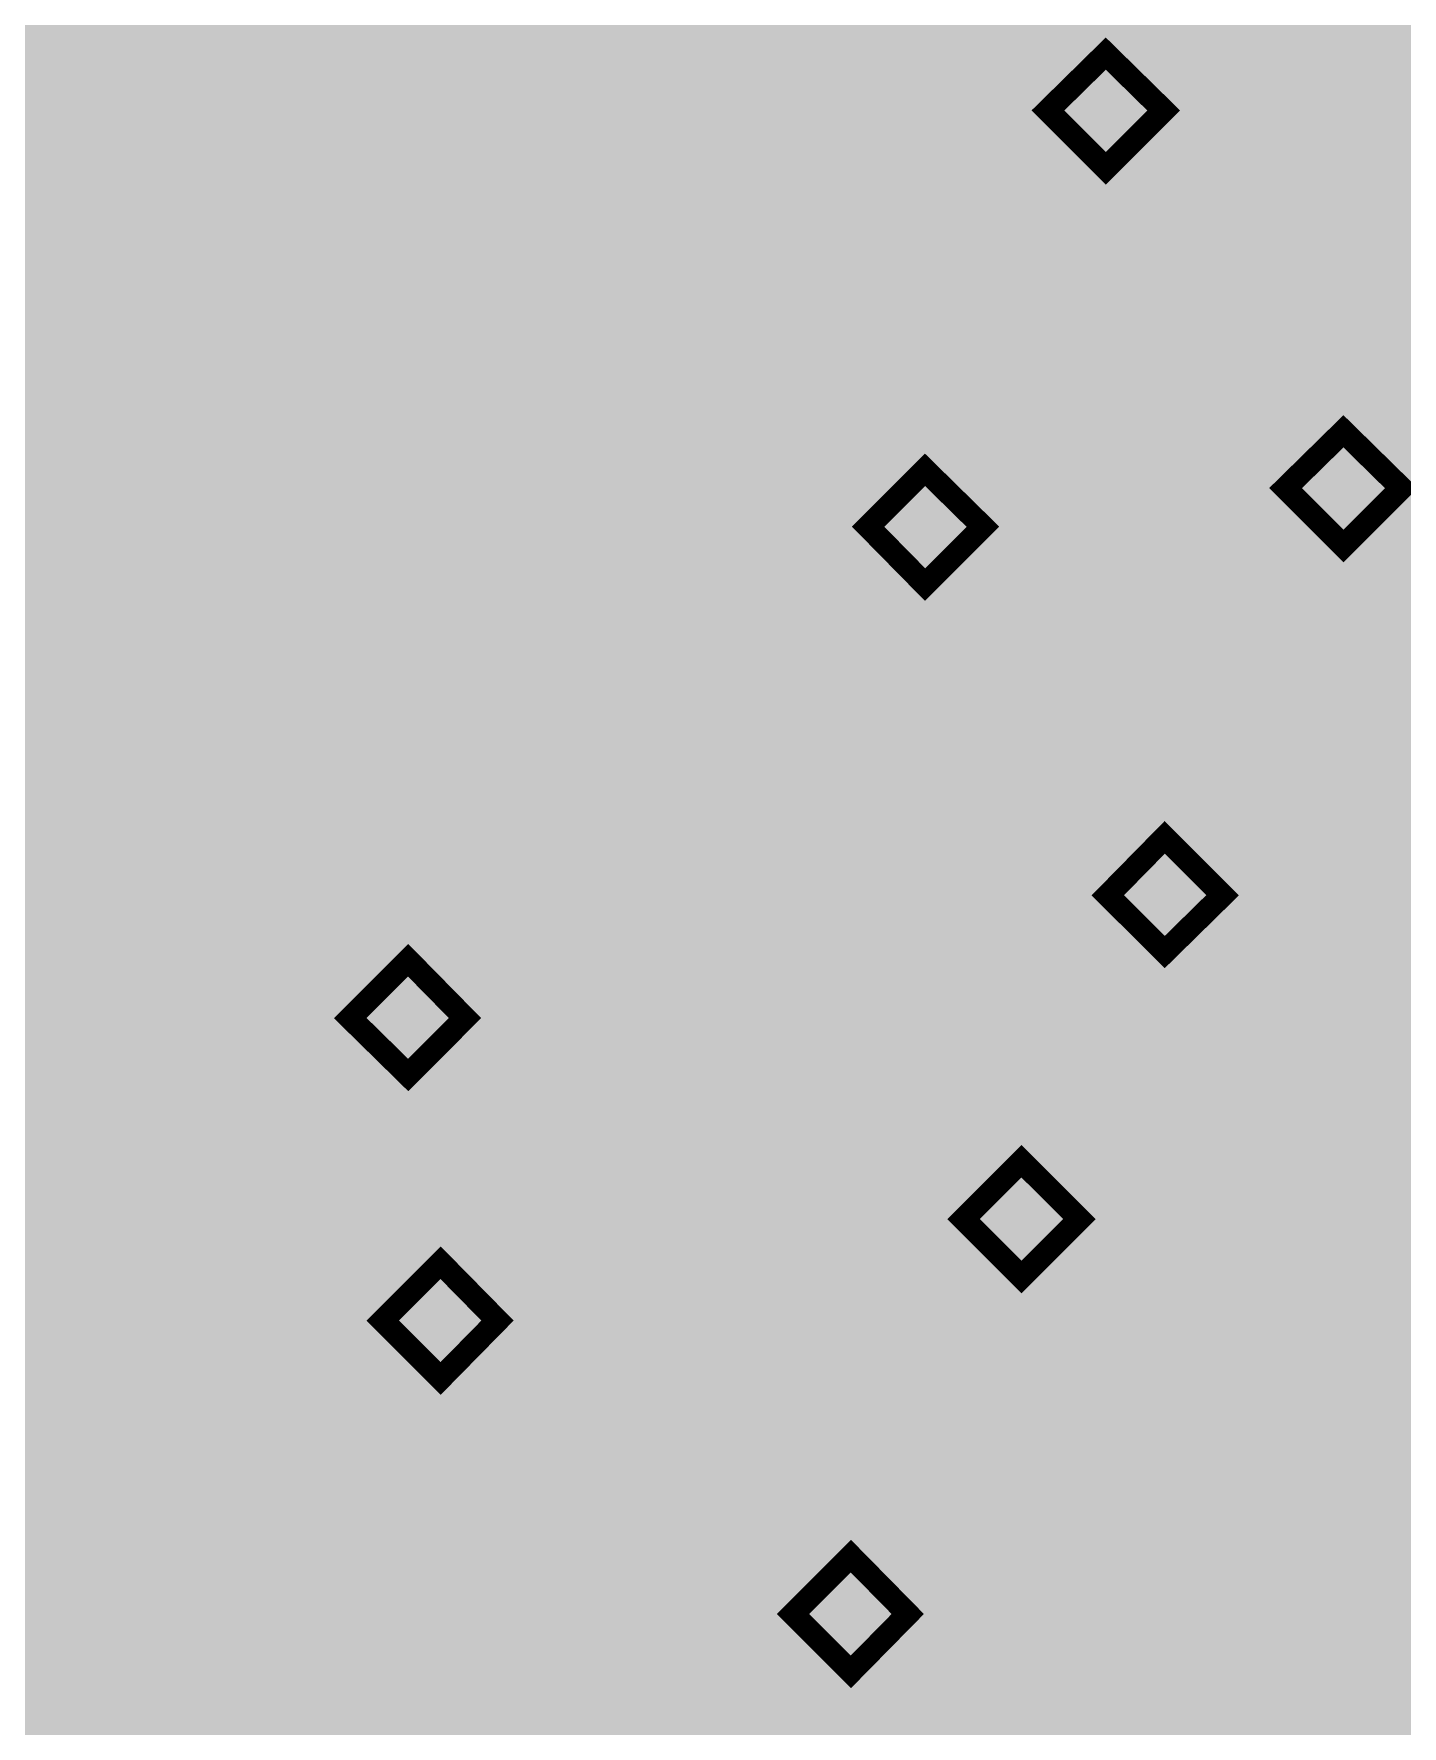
# Model space of a CAD drawing. Header units: millimetres. Extents: x 92 to 588, y 96 to 434.
# Drawn here: x 311.84 to 335.61, y 295.16 to 324.56 of the extents above; entities that cross this region are included whole.
import ezdxf

# ---------------------------------------------------------------- set-up
doc = ezdxf.new("R2010")
doc.units = ezdxf.units.MM
doc.layers.add('H', color=7, linetype='Continuous')
doc.layers.add('P', color=7, linetype='Continuous')

msp = doc.modelspace()

# ---------------------------------------------------------------- hatches: boundary and pattern name
at = {"layer": 'H', "linetype": 'Continuous'}
for points in [[(291.162, 223.903), (291.162, 433.788), (588.166, 433.788), (588.166, 223.903), (291.162, 223.903)], [(330.461, 322.222), (329.456, 323.227), (330.461, 324.215), (331.467, 323.227), (330.461, 322.222)], [(332.12, 320.917), (333.301, 323.192), (331.961, 323.192), (331.961, 323.492), (333.601, 323.492), (333.601, 323.104), (332.49, 320.917), (332.12, 320.917)], [(334.624, 320.864), (334.448, 320.864), (334.271, 320.899), (334.095, 320.934), (333.954, 321.005), (333.954, 321.375), (334.025, 321.34), (334.166, 321.269), (334.254, 321.234), (334.36, 321.199), (334.448, 321.181), (334.536, 321.163), (334.642, 321.163), (334.73, 321.163), (334.836, 321.199), (334.889, 321.216), (334.977, 321.269), (335.012, 321.322), (335.065, 321.393), (335.1, 321.499), (335.136, 321.604), (335.136, 321.728), (335.136, 321.798), (335.118, 321.922), (335.1, 321.957), (335.083, 322.01), (335.03, 322.081), (334.995, 322.098), (334.959, 322.134), (334.871, 322.187), (334.818, 322.204), (334.695, 322.222), (334.571, 322.222), (334.43, 322.222), (334.289, 322.204), (334.148, 322.187), (334.06, 322.169), (334.06, 323.492), (335.471, 323.492), (335.471, 323.192), (334.395, 323.192), (334.395, 322.504), (334.448, 322.504), (334.571, 322.522), (334.624, 322.522), (334.818, 322.504), (334.959, 322.486), (335.03, 322.469), (335.171, 322.398), (335.224, 322.363), (335.295, 322.31), (335.383, 322.187), (335.418, 322.116), (335.453, 322.028), (335.489, 321.851), (335.489, 321.728), (335.489, 321.64), (335.453, 321.463), (335.436, 321.393), (335.4, 321.305), (335.312, 321.163), (335.259, 321.111), (335.206, 321.058), (335.065, 320.952), (334.995, 320.917), (334.906, 320.899), (334.73, 320.864), (334.624, 320.864)], [(320.989, 316.877), (322.171, 319.153), (320.831, 319.153), (320.831, 319.47), (322.471, 319.47), (322.471, 319.082), (321.36, 316.877), (320.989, 316.877)], [(323.512, 316.824), (323.318, 316.824), (323.141, 316.86), (322.965, 316.913), (322.824, 316.965), (322.824, 317.336), (322.894, 317.301), (322.965, 317.265), (323.035, 317.23), (323.124, 317.195), (323.23, 317.177), (323.318, 317.142), (323.406, 317.124), (323.512, 317.124), (323.618, 317.124), (323.706, 317.159), (323.759, 317.177), (323.847, 317.248), (323.882, 317.283), (323.935, 317.371), (323.988, 317.459), (324.006, 317.565), (324.006, 317.706), (324.006, 317.777), (323.988, 317.883), (323.97, 317.936), (323.953, 317.971), (323.9, 318.041), (323.865, 318.077), (323.829, 318.112), (323.741, 318.147), (323.688, 318.165), (323.565, 318.183), (323.441, 318.2), (323.3, 318.2), (323.159, 318.165), (323.035, 318.147), (322.93, 318.13), (322.93, 319.47), (324.358, 319.47), (324.358, 319.153), (323.265, 319.153), (323.265, 318.465), (323.335, 318.482), (323.388, 318.482), (323.459, 318.482), (323.494, 318.482), (323.688, 318.482), (323.829, 318.447), (323.9, 318.429), (324.041, 318.377), (324.094, 318.324), (324.164, 318.271), (324.253, 318.147), (324.305, 318.077), (324.323, 318.006), (324.358, 317.812), (324.358, 317.706), (324.358, 317.618), (324.341, 317.442), (324.305, 317.353), (324.27, 317.283), (324.2, 317.142), (324.147, 317.071), (324.076, 317.018), (323.953, 316.93), (323.865, 316.895), (323.776, 316.86), (323.6, 316.824), (323.512, 316.824)], [(326.634, 316.824), (326.528, 316.824), (326.352, 316.86), (326.281, 316.877), (326.193, 316.913), (326.069, 316.983), (326.016, 317.036), (325.964, 317.089), (325.875, 317.212), (325.84, 317.283), (325.822, 317.371), (325.787, 317.512), (325.787, 317.6), (325.787, 317.689), (325.84, 317.883), (325.893, 317.971), (325.964, 318.059), (326.122, 318.2), (326.228, 318.253), (326.369, 318.13), (326.246, 318.006), (326.21, 317.936), (326.175, 317.865), (326.14, 317.706), (326.14, 317.618), (326.14, 317.512), (326.21, 317.318), (326.281, 317.23), (326.352, 317.159), (326.528, 317.089), (326.634, 317.071), (326.74, 317.089), (326.916, 317.142), (326.987, 317.212), (327.04, 317.283), (327.11, 317.459), (327.11, 317.565), (327.11, 317.636), (327.075, 317.777), (327.057, 317.812), (327.022, 317.865), (326.898, 317.971), (326.81, 318.006), (326.74, 318.041), (326.651, 318.077), (326.546, 318.13), (326.44, 318.165), (326.369, 318.13), (326.228, 318.253), (326.14, 318.324), (325.999, 318.447), (325.946, 318.518), (325.893, 318.588), (325.858, 318.747), (325.858, 318.835), (325.858, 318.906), (325.875, 319.047), (325.928, 319.17), (326.016, 319.276), (326.069, 319.329), (326.122, 319.382), (326.246, 319.453), (326.387, 319.488), (326.546, 319.523), (326.634, 319.523), (326.722, 319.523), (326.881, 319.505), (327.022, 319.453), (327.145, 319.382), (327.198, 319.347), (327.251, 319.294), (327.322, 319.188), (327.375, 319.064), (327.41, 318.941), (327.41, 318.87), (327.41, 318.782), (327.357, 318.606), (327.304, 318.518), (327.251, 318.447), (327.11, 318.306), (327.004, 318.253), (326.881, 318.394), (326.987, 318.518), (327.004, 318.588), (327.04, 318.641), (327.057, 318.782), (327.057, 318.853), (327.057, 318.941), (327.004, 319.082), (326.951, 319.153), (326.916, 319.188), (326.845, 319.223), (326.722, 319.258), (326.634, 319.276), (326.528, 319.258), (326.387, 319.206), (326.316, 319.17), (326.281, 319.135), (326.246, 319.082), (326.193, 318.976), (326.193, 318.888), (326.193, 318.818), (326.228, 318.712), (326.263, 318.659), (326.299, 318.623), (326.387, 318.535), (326.44, 318.5), (326.51, 318.465), (326.599, 318.429), (326.722, 318.377), (326.81, 318.341), (326.881, 318.394), (327.004, 318.253), (327.128, 318.183), (327.286, 318.059), (327.357, 317.988), (327.41, 317.918), (327.463, 317.724), (327.463, 317.6), (327.463, 317.512), (327.445, 317.371), (327.375, 317.23), (327.286, 317.107), (327.234, 317.036), (327.163, 316.983), (327.04, 316.913), (326.881, 316.86), (326.722, 316.824), (326.634, 316.824)], [(328.504, 316.824), (328.31, 316.824), (328.133, 316.86), (327.957, 316.913), (327.816, 316.965), (327.816, 317.336), (327.886, 317.301), (327.957, 317.265), (328.027, 317.23), (328.115, 317.195), (328.221, 317.177), (328.31, 317.142), (328.398, 317.124), (328.504, 317.124), (328.609, 317.124), (328.698, 317.159), (328.75, 317.177), (328.839, 317.248), (328.874, 317.283), (328.927, 317.371), (328.98, 317.459), (328.997, 317.565), (329.015, 317.706), (328.997, 317.777), (328.98, 317.883), (328.962, 317.936), (328.945, 317.971), (328.892, 318.041), (328.856, 318.077), (328.821, 318.112), (328.733, 318.147), (328.68, 318.165), (328.556, 318.183), (328.433, 318.2), (328.292, 318.2), (328.151, 318.165), (328.027, 318.147), (327.921, 318.13), (327.921, 319.47), (329.35, 319.47), (329.35, 319.153), (328.257, 319.153), (328.257, 318.465), (328.327, 318.482), (328.451, 318.482), (328.504, 318.482), (328.68, 318.482), (328.821, 318.447), (328.892, 318.429), (329.033, 318.377), (329.086, 318.324), (329.156, 318.271), (329.262, 318.147), (329.297, 318.077), (329.315, 318.006), (329.35, 317.812), (329.368, 317.706), (329.35, 317.618), (329.333, 317.442), (329.297, 317.353), (329.262, 317.283), (329.191, 317.142), (329.139, 317.071), (329.068, 317.018), (328.945, 316.93), (328.856, 316.895), (328.786, 316.86), (328.592, 316.824), (328.504, 316.824)], [(312.099, 315.801), (312.099, 316.172), (312.258, 316.33), (312.417, 316.489), (312.576, 316.63), (312.717, 316.789), (312.858, 316.948), (313.052, 317.212), (313.122, 317.318), (313.175, 317.406), (313.228, 317.618), (313.228, 317.724), (313.228, 317.812), (313.193, 317.9), (313.175, 317.953), (313.122, 318.006), (313.105, 318.041), (313.034, 318.094), (312.964, 318.112), (312.875, 318.147), (312.787, 318.147), (312.699, 318.147), (312.593, 318.13), (312.505, 318.094), (312.417, 318.059), (312.346, 318.024), (312.276, 317.988), (312.205, 317.953), (312.17, 317.918), (312.152, 318.288), (312.276, 318.341), (312.452, 318.394), (312.54, 318.412), (312.717, 318.447), (312.805, 318.447), (312.893, 318.447), (313.052, 318.412), (313.193, 318.377), (313.316, 318.306), (313.369, 318.253), (313.422, 318.2), (313.493, 318.094), (313.546, 317.953), (313.581, 317.812), (313.581, 317.742), (313.581, 317.583), (313.546, 317.459), (313.51, 317.336), (313.44, 317.212), (313.369, 317.107), (313.299, 317.001), (313.193, 316.877), (313.105, 316.771), (312.928, 316.595), (312.734, 316.401), (312.558, 316.225), (312.417, 316.101), (313.687, 316.101), (313.687, 315.801), (312.099, 315.801)], [(314.41, 315.766), (314.34, 315.766), (314.251, 315.784), (314.198, 315.801), (314.198, 316.119), (314.251, 316.101), (314.34, 316.083), (314.428, 316.066), (314.534, 316.048), (314.622, 316.066), (314.763, 316.083), (314.904, 316.136), (315.01, 316.225), (315.063, 316.278), (315.116, 316.33), (315.186, 316.472), (315.239, 316.63), (315.274, 316.824), (315.292, 316.913), (315.186, 317.107), (315.292, 317.159), (315.292, 317.23), (315.292, 317.459), (315.274, 317.671), (315.239, 317.759), (315.221, 317.847), (315.151, 317.971), (315.116, 318.024), (315.08, 318.059), (314.992, 318.112), (314.957, 318.13), (314.869, 318.165), (314.78, 318.165), (314.675, 318.147), (314.551, 318.094), (314.481, 318.041), (314.445, 318.006), (314.41, 317.971), (314.375, 317.883), (314.322, 317.706), (314.322, 317.565), (314.322, 317.495), (314.34, 317.353), (314.357, 317.301), (314.375, 317.248), (314.445, 317.159), (314.498, 317.107), (314.534, 317.089), (314.604, 317.054), (314.639, 317.036), (314.728, 317.036), (314.816, 317.018), (314.939, 317.036), (315.063, 317.071), (315.186, 317.107), (315.292, 316.913), (315.151, 316.842), (315.027, 316.789), (314.957, 316.771), (314.816, 316.736), (314.745, 316.736), (314.604, 316.754), (314.481, 316.771), (314.428, 316.789), (314.304, 316.842), (314.251, 316.895), (314.181, 316.948), (314.075, 317.089), (314.04, 317.159), (314.004, 317.248), (313.969, 317.442), (313.969, 317.548), (313.969, 317.653), (314.004, 317.83), (314.04, 317.918), (314.057, 317.988), (314.163, 318.147), (314.216, 318.2), (314.269, 318.253), (314.392, 318.341), (314.481, 318.377), (314.551, 318.412), (314.71, 318.447), (314.78, 318.447), (314.869, 318.447), (315.045, 318.412), (315.116, 318.377), (315.186, 318.359), (315.31, 318.271), (315.363, 318.218), (315.433, 318.13), (315.521, 317.953), (315.574, 317.83), (315.61, 317.724), (315.645, 317.424), (315.645, 317.248), (315.645, 317.089), (315.61, 316.789), (315.574, 316.648), (315.539, 316.507), (315.433, 316.278), (315.363, 316.172), (315.274, 316.066), (315.098, 315.925), (314.992, 315.872), (314.886, 315.819), (314.639, 315.766), (314.481, 315.766), (314.41, 315.766)], [(334.589, 315.66), (333.584, 316.666), (334.589, 317.653), (335.594, 316.666), (334.589, 315.66)], [(324.888, 316.877), (324.888, 317.371), (325.311, 317.371), (325.311, 316.877), (324.888, 316.877)], [(327.322, 314.99), (326.334, 315.995), (327.322, 316.983), (328.327, 315.995), (327.322, 314.99)], [(329.068, 311.744), (330.25, 314.02), (328.909, 314.02), (328.909, 314.32), (330.55, 314.32), (330.55, 313.932), (329.438, 311.744), (329.068, 311.744)], [(331.608, 311.691), (331.449, 311.709), (331.361, 311.744), (331.29, 311.78), (331.167, 311.868), (331.114, 311.921), (331.044, 311.991), (330.938, 312.185), (330.902, 312.291), (330.867, 312.415), (330.832, 312.697), (330.832, 312.873), (330.832, 313.032), (330.867, 313.349), (330.902, 313.473), (330.938, 313.614), (331.044, 313.843), (331.114, 313.949), (331.185, 314.055), (331.361, 314.196), (331.485, 314.267), (331.59, 314.302), (331.855, 314.373), (331.996, 314.373), (332.067, 314.373), (332.155, 314.355), (332.225, 314.355), (332.278, 314.337), (332.278, 314.002), (332.208, 314.02), (332.137, 314.055), (332.049, 314.073), (331.943, 314.073), (331.855, 314.073), (331.714, 314.037), (331.59, 313.984), (331.467, 313.914), (331.414, 313.861), (331.379, 313.79), (331.29, 313.667), (331.238, 313.508), (331.202, 313.314), (331.185, 313.208), (331.29, 313.032), (331.185, 312.961), (331.185, 312.926), (331.185, 312.891), (331.185, 312.662), (331.202, 312.45), (331.238, 312.362), (331.255, 312.291), (331.326, 312.168), (331.361, 312.115), (331.432, 312.044), (331.52, 311.991), (331.59, 311.974), (331.696, 311.974), (331.784, 311.974), (331.925, 312.027), (331.996, 312.079), (332.031, 312.115), (332.049, 312.15), (332.102, 312.256), (332.155, 312.415), (332.155, 312.556), (332.155, 312.644), (332.137, 312.767), (332.12, 312.82), (332.084, 312.873), (332.031, 312.979), (331.978, 313.014), (331.943, 313.032), (331.873, 313.067), (331.82, 313.085), (331.731, 313.103), (331.643, 313.103), (331.52, 313.103), (331.414, 313.067), (331.29, 313.032), (331.185, 313.208), (331.308, 313.279), (331.432, 313.332), (331.502, 313.367), (331.643, 313.385), (331.731, 313.385), (331.873, 313.385), (331.996, 313.349), (332.049, 313.332), (332.172, 313.279), (332.225, 313.226), (332.296, 313.173), (332.402, 313.05), (332.437, 312.961), (332.472, 312.873), (332.508, 312.679), (332.508, 312.573), (332.508, 312.485), (332.472, 312.291), (332.437, 312.203), (332.402, 312.132), (332.314, 311.991), (332.261, 311.921), (332.208, 311.868), (332.067, 311.78), (331.996, 311.744), (331.925, 311.709), (331.767, 311.691), (331.608, 311.691)], [(333.919, 311.744), (333.919, 312.097), (334.095, 312.256), (334.236, 312.415), (334.395, 312.556), (334.536, 312.714), (334.677, 312.873), (334.889, 313.138), (334.942, 313.244), (334.995, 313.332), (335.048, 313.543), (335.048, 313.649), (335.048, 313.755), (335.012, 313.843), (334.995, 313.879), (334.959, 313.949), (334.924, 313.967), (334.854, 314.02), (334.783, 314.055), (334.695, 314.073), (334.607, 314.073), (334.518, 314.073), (334.43, 314.055), (334.324, 314.02), (334.236, 313.984), (334.166, 313.967), (334.095, 313.914), (334.042, 313.879), (333.989, 313.843), (333.972, 314.214), (334.095, 314.267), (334.271, 314.32), (334.36, 314.355), (334.554, 314.373), (334.642, 314.373), (334.73, 314.373), (334.889, 314.355), (335.03, 314.302), (335.153, 314.231), (335.206, 314.178), (335.242, 314.126), (335.33, 314.02), (335.383, 313.896), (335.4, 313.738), (335.4, 313.667), (335.4, 313.508), (335.365, 313.385), (335.33, 313.261), (335.277, 313.138), (335.206, 313.032), (335.118, 312.926), (335.03, 312.82), (334.924, 312.697), (334.765, 312.52), (334.571, 312.344), (334.377, 312.15), (334.236, 312.027), (335.506, 312.027), (335.506, 311.744), (333.919, 311.744)], [(332.966, 311.744), (332.966, 312.238), (333.372, 312.238), (333.372, 311.744), (332.966, 311.744)], [(311.994, 308.358), (313.175, 310.633), (311.852, 310.633), (311.852, 310.933), (313.475, 310.933), (313.475, 310.545), (312.364, 308.358), (311.994, 308.358)], [(314.622, 308.305), (314.534, 308.305), (314.375, 308.322), (314.304, 308.358), (314.234, 308.393), (314.11, 308.481), (314.057, 308.534), (313.987, 308.605), (313.881, 308.799), (313.846, 308.904), (313.81, 309.028), (313.775, 309.328), (313.757, 309.487), (313.775, 309.645), (313.81, 309.963), (313.828, 310.104), (313.881, 310.227), (313.987, 310.457), (314.057, 310.563), (314.128, 310.668), (314.304, 310.809), (314.41, 310.88), (314.534, 310.933), (314.78, 310.986), (314.922, 310.986), (315.01, 310.986), (315.08, 310.968), (315.151, 310.968), (315.221, 310.951), (315.221, 310.615), (315.151, 310.651), (315.063, 310.668), (314.975, 310.686), (314.886, 310.686), (314.798, 310.686), (314.657, 310.651), (314.516, 310.598), (314.41, 310.527), (314.357, 310.474), (314.304, 310.404), (314.234, 310.28), (314.163, 310.122), (314.128, 309.928), (314.128, 309.822), (314.234, 309.645), (314.128, 309.575), (314.11, 309.539), (314.11, 309.504), (314.11, 309.469), (314.11, 309.416), (314.11, 309.275), (314.145, 309.063), (314.163, 308.975), (314.198, 308.904), (314.269, 308.781), (314.304, 308.728), (314.375, 308.658), (314.445, 308.622), (314.534, 308.587), (314.622, 308.587), (314.728, 308.587), (314.851, 308.64), (314.922, 308.693), (314.957, 308.728), (314.992, 308.763), (315.045, 308.869), (315.08, 309.028), (315.098, 309.169), (315.08, 309.257), (315.063, 309.381), (315.045, 309.451), (315.027, 309.504), (314.957, 309.592), (314.922, 309.628), (314.886, 309.663), (314.798, 309.698), (314.763, 309.698), (314.675, 309.716), (314.586, 309.716), (314.463, 309.716), (314.34, 309.681), (314.234, 309.645), (314.128, 309.822), (314.251, 309.91), (314.375, 309.963), (314.445, 309.98), (314.586, 309.998), (314.657, 309.998), (314.798, 309.998), (314.922, 309.98), (314.975, 309.963), (315.098, 309.892), (315.169, 309.857), (315.221, 309.786), (315.327, 309.663), (315.38, 309.575), (315.398, 309.487), (315.433, 309.293), (315.451, 309.187), (315.433, 309.098), (315.398, 308.904), (315.38, 308.816), (315.345, 308.746), (315.257, 308.605), (315.204, 308.534), (315.133, 308.481), (315.01, 308.393), (314.939, 308.358), (314.869, 308.34), (314.71, 308.305), (314.622, 308.305)], [(317.532, 308.305), (317.444, 308.305), (317.25, 308.322), (317.162, 308.34), (316.968, 308.393), (316.827, 308.463), (316.827, 308.816), (316.985, 308.746), (317.144, 308.675), (317.25, 308.64), (317.426, 308.605), (317.515, 308.605), (317.62, 308.605), (317.726, 308.64), (317.779, 308.658), (317.867, 308.71), (317.903, 308.746), (317.973, 308.816), (318.008, 308.904), (318.026, 308.957), (318.044, 309.081), (318.044, 309.204), (318.026, 309.328), (318.008, 309.381), (317.991, 309.416), (317.938, 309.487), (317.903, 309.522), (317.814, 309.557), (317.726, 309.592), (317.62, 309.61), (317.515, 309.61), (317.356, 309.61), (317.356, 309.892), (317.479, 309.892), (317.585, 309.91), (317.779, 309.963), (317.85, 310.016), (317.885, 310.033), (317.938, 310.104), (317.991, 310.227), (318.008, 310.333), (318.008, 310.386), (317.991, 310.457), (317.973, 310.492), (317.938, 310.527), (317.903, 310.58), (317.867, 310.615), (317.797, 310.651), (317.726, 310.668), (317.638, 310.686), (317.55, 310.686), (317.462, 310.686), (317.356, 310.668), (317.268, 310.651), (317.179, 310.615), (317.109, 310.58), (317.038, 310.527), (316.968, 310.492), (316.932, 310.457), (316.897, 310.827), (317.038, 310.898), (317.215, 310.933), (317.303, 310.968), (317.497, 310.986), (317.585, 310.986), (317.744, 310.986), (317.885, 310.951), (317.955, 310.933), (318.061, 310.88), (318.114, 310.845), (318.185, 310.809), (318.255, 310.704), (318.291, 310.651), (318.326, 310.58), (318.344, 310.439), (318.361, 310.368), (318.344, 310.263), (318.273, 310.069), (318.22, 309.998), (318.132, 309.91), (317.973, 309.822), (317.867, 309.786), (317.955, 309.751), (318.044, 309.716), (318.15, 309.663), (318.22, 309.592), (318.255, 309.557), (318.326, 309.469), (318.361, 309.398), (318.379, 309.345), (318.396, 309.204), (318.396, 309.116), (318.396, 309.028), (318.379, 308.869), (318.344, 308.799), (318.308, 308.728), (318.22, 308.605), (318.167, 308.534), (318.114, 308.481), (317.973, 308.393), (317.903, 308.358), (317.814, 308.34), (317.638, 308.305), (317.532, 308.305)], [(319.49, 308.305), (319.384, 308.305), (319.19, 308.322), (319.102, 308.34), (318.926, 308.393), (318.785, 308.463), (318.785, 308.816), (318.926, 308.746), (319.102, 308.675), (319.19, 308.64), (319.367, 308.605), (319.472, 308.605), (319.578, 308.605), (319.684, 308.64), (319.737, 308.658), (319.825, 308.71), (319.86, 308.746), (319.913, 308.816), (319.966, 308.904), (319.984, 308.957), (320.002, 309.081), (320.002, 309.151), (320.002, 309.204), (319.984, 309.328), (319.931, 309.416), (319.878, 309.487), (319.843, 309.522), (319.772, 309.557), (319.666, 309.592), (319.561, 309.61), (319.455, 309.61), (319.314, 309.61), (319.314, 309.892), (319.42, 309.892), (319.543, 309.91), (319.719, 309.963), (319.808, 310.016), (319.843, 310.033), (319.896, 310.104), (319.949, 310.227), (319.949, 310.333), (319.949, 310.386), (319.931, 310.457), (319.913, 310.492), (319.896, 310.527), (319.843, 310.58), (319.808, 310.615), (319.737, 310.651), (319.666, 310.668), (319.578, 310.686), (319.49, 310.686), (319.402, 310.686), (319.314, 310.668), (319.225, 310.651), (319.12, 310.615), (319.049, 310.58), (318.979, 310.527), (318.926, 310.492), (318.873, 310.457), (318.855, 310.827), (318.979, 310.898), (319.155, 310.933), (319.261, 310.968), (319.437, 310.986), (319.525, 310.986), (319.702, 310.986), (319.825, 310.951), (319.896, 310.933), (320.019, 310.88), (320.072, 310.845), (320.125, 310.809), (320.213, 310.704), (320.249, 310.651), (320.266, 310.58), (320.301, 310.439), (320.301, 310.368), (320.301, 310.263), (320.231, 310.069), (320.16, 309.998), (320.09, 309.91), (319.913, 309.822), (319.825, 309.786), (319.913, 309.751), (320.002, 309.716), (320.09, 309.663), (320.178, 309.592), (320.213, 309.557), (320.266, 309.469), (320.301, 309.398), (320.319, 309.345), (320.354, 309.204), (320.354, 309.116), (320.354, 309.028), (320.319, 308.869), (320.284, 308.799), (320.266, 308.728), (320.178, 308.605), (320.125, 308.534), (320.055, 308.481), (319.931, 308.393), (319.843, 308.358), (319.772, 308.34), (319.578, 308.305), (319.49, 308.305)], [(331.485, 308.605), (330.497, 309.592), (331.485, 310.598), (332.49, 309.592), (331.485, 308.605)], [(331.82, 307.246), (333.001, 309.522), (331.661, 309.522), (331.661, 309.839), (333.301, 309.839), (333.301, 309.451), (332.19, 307.246), (331.82, 307.246)], [(334.448, 307.193), (334.36, 307.193), (334.201, 307.229), (334.13, 307.246), (334.06, 307.282), (333.936, 307.37), (333.866, 307.423), (333.813, 307.511), (333.707, 307.687), (333.654, 307.811), (333.636, 307.934), (333.584, 308.217), (333.584, 308.375), (333.584, 308.552), (333.619, 308.852), (333.654, 308.993), (333.689, 309.116), (333.795, 309.363), (333.866, 309.469), (333.936, 309.557), (334.13, 309.716), (334.236, 309.769), (334.342, 309.822), (334.607, 309.875), (334.748, 309.875), (334.836, 309.875), (334.906, 309.875), (334.977, 309.857), (335.048, 309.839), (335.048, 309.504), (334.977, 309.539), (334.889, 309.557), (334.801, 309.575), (334.695, 309.575), (334.624, 309.575), (334.465, 309.557), (334.342, 309.504), (334.236, 309.416), (334.183, 309.363), (334.13, 309.31), (334.042, 309.169), (333.989, 309.01), (333.954, 308.816), (333.936, 308.71), (334.06, 308.534), (333.936, 308.463), (333.936, 308.428), (333.936, 308.393), (333.936, 308.181), (333.972, 307.952), (333.989, 307.881), (334.025, 307.793), (334.077, 307.67), (334.113, 307.617), (334.201, 307.546), (334.271, 307.511), (334.36, 307.476), (334.448, 307.476), (334.554, 307.476), (334.677, 307.529), (334.748, 307.582), (334.783, 307.634), (334.818, 307.67), (334.854, 307.758), (334.906, 307.934), (334.906, 308.075), (334.906, 308.146), (334.889, 308.287), (334.871, 308.34), (334.854, 308.393), (334.783, 308.481), (334.73, 308.516), (334.695, 308.552), (334.624, 308.587), (334.589, 308.605), (334.501, 308.605), (334.413, 308.605), (334.289, 308.605), (334.166, 308.569), (334.06, 308.534), (333.936, 308.71), (334.06, 308.799), (334.201, 308.852), (334.254, 308.869), (334.413, 308.904), (334.483, 308.904), (334.624, 308.887), (334.748, 308.869), (334.801, 308.852), (334.924, 308.781), (334.977, 308.746), (335.048, 308.693), (335.153, 308.552), (335.189, 308.481), (335.224, 308.393), (335.259, 308.199), (335.259, 308.093), (335.259, 307.987), (335.224, 307.811), (335.206, 307.723), (335.171, 307.634), (335.083, 307.493), (335.012, 307.44), (334.959, 307.388), (334.836, 307.282), (334.765, 307.264), (334.695, 307.229), (334.536, 307.193), (334.448, 307.193)], [(315.892, 308.358), (315.892, 308.852), (316.315, 308.852), (316.315, 308.358), (315.892, 308.358)], [(318.344, 306.47), (317.338, 307.458), (318.344, 308.463), (319.331, 307.458), (318.344, 306.47)], [(322.647, 304.848), (323.847, 307.141), (322.506, 307.141), (322.506, 307.44), (324.147, 307.44), (324.147, 307.052), (323.018, 304.848), (322.647, 304.848)], [(325.276, 304.795), (325.187, 304.812), (325.029, 304.83), (324.958, 304.865), (324.888, 304.9), (324.764, 304.971), (324.711, 305.042), (324.641, 305.112), (324.535, 305.306), (324.5, 305.412), (324.464, 305.535), (324.429, 305.818), (324.429, 305.994), (324.429, 306.153), (324.464, 306.453), (324.5, 306.594), (324.535, 306.735), (324.641, 306.964), (324.711, 307.07), (324.782, 307.158), (324.958, 307.317), (325.064, 307.37), (325.187, 307.423), (325.434, 307.476), (325.575, 307.493), (325.664, 307.493), (325.752, 307.476), (325.822, 307.476), (325.875, 307.458), (325.875, 307.123), (325.805, 307.141), (325.734, 307.176), (325.628, 307.193), (325.54, 307.193), (325.452, 307.193), (325.311, 307.158), (325.187, 307.105), (325.064, 307.017), (325.011, 306.964), (324.976, 306.911), (324.888, 306.788), (324.835, 306.611), (324.799, 306.435), (324.782, 306.329), (324.888, 306.135), (324.782, 306.082), (324.782, 306.047), (324.782, 306.012), (324.782, 305.782), (324.799, 305.571), (324.835, 305.483), (324.852, 305.394), (324.923, 305.271), (324.958, 305.236), (325.029, 305.165), (325.117, 305.112), (325.187, 305.094), (325.276, 305.077), (325.381, 305.094), (325.505, 305.147), (325.593, 305.2), (325.628, 305.236), (325.646, 305.271), (325.699, 305.359), (325.752, 305.535), (325.752, 305.677), (325.752, 305.765), (325.734, 305.888), (325.699, 305.941), (325.681, 305.994), (325.611, 306.082), (325.575, 306.135), (325.54, 306.153), (325.452, 306.188), (325.417, 306.206), (325.329, 306.223), (325.24, 306.223), (325.117, 306.223), (325.011, 306.188), (324.888, 306.135), (324.782, 306.329), (324.905, 306.4), (325.029, 306.453), (325.099, 306.488), (325.24, 306.506), (325.311, 306.506), (325.47, 306.506), (325.575, 306.47), (325.646, 306.453), (325.752, 306.4), (325.822, 306.347), (325.893, 306.294), (325.999, 306.153), (326.034, 306.082), (326.069, 305.994), (326.105, 305.8), (326.105, 305.694), (326.105, 305.588), (326.069, 305.412), (326.034, 305.324), (325.999, 305.236), (325.911, 305.094), (325.858, 305.042), (325.805, 304.989), (325.664, 304.9), (325.593, 304.865), (325.523, 304.83), (325.364, 304.812), (325.276, 304.795)], [(328.221, 304.795), (328.027, 304.812), (327.851, 304.848), (327.675, 304.883), (327.533, 304.953), (327.533, 305.306), (327.604, 305.288), (327.763, 305.218), (327.851, 305.183), (327.939, 305.147), (328.027, 305.13), (328.115, 305.112), (328.221, 305.094), (328.327, 305.112), (328.415, 305.147), (328.468, 305.165), (328.556, 305.218), (328.592, 305.253), (328.645, 305.341), (328.698, 305.43), (328.715, 305.553), (328.733, 305.677), (328.733, 305.747), (328.698, 305.853), (328.68, 305.906), (328.662, 305.941), (328.609, 306.029), (328.574, 306.047), (328.539, 306.082), (328.451, 306.135), (328.398, 306.135), (328.292, 306.17), (328.151, 306.17), (328.01, 306.17), (327.869, 306.153), (327.745, 306.135), (327.639, 306.1), (327.639, 307.44), (329.068, 307.44), (329.068, 307.141), (327.974, 307.141), (327.974, 306.453), (328.045, 306.453), (328.098, 306.453), (328.168, 306.453), (328.221, 306.47), (328.398, 306.453), (328.556, 306.435), (328.609, 306.417), (328.75, 306.347), (328.821, 306.294), (328.874, 306.259), (328.98, 306.135), (329.015, 306.065), (329.033, 305.976), (329.068, 305.782), (329.086, 305.677), (329.068, 305.588), (329.05, 305.412), (329.015, 305.324), (328.98, 305.253), (328.909, 305.112), (328.856, 305.059), (328.786, 305.006), (328.662, 304.9), (328.574, 304.865), (328.504, 304.83), (328.31, 304.812), (328.221, 304.795)], [(330.267, 304.795), (330.179, 304.812), (330.02, 304.83), (329.95, 304.865), (329.879, 304.9), (329.756, 304.971), (329.703, 305.042), (329.632, 305.112), (329.527, 305.306), (329.491, 305.412), (329.456, 305.535), (329.421, 305.818), (329.421, 305.994), (329.421, 306.153), (329.456, 306.453), (329.491, 306.594), (329.527, 306.735), (329.632, 306.964), (329.703, 307.07), (329.774, 307.158), (329.95, 307.317), (330.056, 307.37), (330.179, 307.423), (330.426, 307.476), (330.585, 307.493), (330.655, 307.493), (330.744, 307.476), (330.814, 307.476), (330.867, 307.458), (330.867, 307.123), (330.797, 307.141), (330.726, 307.176), (330.62, 307.193), (330.532, 307.193), (330.444, 307.193), (330.303, 307.158), (330.179, 307.105), (330.056, 307.017), (330.003, 306.964), (329.968, 306.911), (329.879, 306.788), (329.826, 306.611), (329.791, 306.435), (329.774, 306.329), (329.879, 306.135), (329.774, 306.082), (329.774, 306.047), (329.774, 306.012), (329.774, 305.923), (329.774, 305.782), (329.791, 305.571), (329.826, 305.483), (329.844, 305.394), (329.915, 305.271), (329.95, 305.236), (330.02, 305.165), (330.109, 305.112), (330.179, 305.094), (330.267, 305.077), (330.373, 305.094), (330.497, 305.147), (330.585, 305.2), (330.62, 305.236), (330.638, 305.271), (330.691, 305.359), (330.744, 305.535), (330.744, 305.677), (330.744, 305.765), (330.726, 305.888), (330.708, 305.941), (330.673, 305.994), (330.603, 306.082), (330.567, 306.135), (330.532, 306.153), (330.461, 306.188), (330.409, 306.206), (330.32, 306.223), (330.232, 306.223), (330.109, 306.223), (330.003, 306.188), (329.879, 306.135), (329.774, 306.329), (329.897, 306.4), (330.02, 306.453), (330.091, 306.488), (330.232, 306.506), (330.303, 306.506), (330.461, 306.506), (330.567, 306.47), (330.638, 306.453), (330.744, 306.4), (330.814, 306.347), (330.885, 306.294), (330.991, 306.153), (331.026, 306.082), (331.061, 305.994), (331.096, 305.8), (331.096, 305.694), (331.096, 305.588), (331.061, 305.412), (331.026, 305.324), (330.991, 305.236), (330.902, 305.094), (330.85, 305.042), (330.797, 304.989), (330.655, 304.9), (330.585, 304.865), (330.514, 304.83), (330.356, 304.812), (330.267, 304.795)], [(326.546, 304.848), (326.546, 305.341), (326.969, 305.341), (326.969, 304.848), (326.546, 304.848)], [(328.997, 302.96), (327.992, 303.966), (328.997, 304.971), (330.003, 303.966), (328.997, 302.96)], [(312.875, 301.955), (312.717, 301.99), (312.646, 302.008), (312.576, 302.043), (312.452, 302.131), (312.399, 302.184), (312.329, 302.272), (312.223, 302.449), (312.188, 302.572), (312.152, 302.696), (312.117, 302.978), (312.117, 303.154), (312.117, 303.313), (312.152, 303.613), (312.188, 303.754), (312.223, 303.895), (312.329, 304.124), (312.399, 304.23), (312.47, 304.318), (312.646, 304.477), (312.752, 304.53), (312.875, 304.583), (313.122, 304.636), (313.264, 304.636), (313.352, 304.636), (313.44, 304.636), (313.51, 304.618), (313.563, 304.601), (313.563, 304.283), (313.493, 304.301), (313.405, 304.318), (313.316, 304.336), (313.228, 304.336), (313.14, 304.336), (312.999, 304.318), (312.875, 304.265), (312.752, 304.177), (312.699, 304.124), (312.646, 304.071), (312.576, 303.93), (312.523, 303.772), (312.47, 303.578), (312.47, 303.472), (312.576, 303.295), (312.47, 303.242), (312.47, 303.189), (312.452, 303.119), (312.452, 303.066), (312.47, 302.943), (312.487, 302.731), (312.505, 302.643), (312.54, 302.554), (312.611, 302.431), (312.646, 302.396), (312.717, 302.308), (312.805, 302.272), (312.875, 302.237), (312.964, 302.237), (313.07, 302.255), (313.193, 302.29), (313.281, 302.36), (313.299, 302.396), (313.334, 302.431), (313.387, 302.519), (313.422, 302.696), (313.44, 302.837), (313.44, 302.907), (313.405, 303.048), (313.387, 303.101), (313.369, 303.154), (313.299, 303.242), (313.264, 303.278), (313.228, 303.313), (313.14, 303.348), (313.105, 303.366), (313.017, 303.366), (312.928, 303.383), (312.805, 303.366), (312.699, 303.348), (312.576, 303.295), (312.47, 303.472), (312.593, 303.56), (312.717, 303.613), (312.787, 303.63), (312.928, 303.666), (312.999, 303.666), (313.158, 303.648), (313.264, 303.63), (313.334, 303.613), (313.44, 303.56), (313.51, 303.507), (313.581, 303.454), (313.687, 303.313), (313.722, 303.242), (313.757, 303.154), (313.793, 302.96), (313.793, 302.748), (313.757, 302.572), (313.722, 302.484), (313.687, 302.396), (313.599, 302.255), (313.546, 302.202), (313.493, 302.149), (313.352, 302.043), (313.281, 302.025), (313.211, 301.99), (313.052, 301.955), (312.875, 301.955)], [(317.867, 301.955), (317.709, 301.99), (317.638, 302.008), (317.567, 302.043), (317.444, 302.131), (317.391, 302.184), (317.32, 302.272), (317.215, 302.449), (317.179, 302.572), (317.144, 302.696), (317.109, 302.978), (317.109, 303.154), (317.109, 303.313), (317.144, 303.613), (317.179, 303.754), (317.215, 303.895), (317.32, 304.124), (317.391, 304.23), (317.462, 304.318), (317.638, 304.477), (317.744, 304.53), (317.867, 304.583), (318.114, 304.636), (318.255, 304.636), (318.344, 304.636), (318.432, 304.636), (318.502, 304.618), (318.555, 304.601), (318.555, 304.283), (318.485, 304.301), (318.396, 304.318), (318.308, 304.336), (318.22, 304.336), (318.132, 304.336), (317.991, 304.318), (317.867, 304.265), (317.744, 304.177), (317.691, 304.124), (317.638, 304.071), (317.567, 303.93), (317.515, 303.772), (317.462, 303.578), (317.462, 303.472), (317.567, 303.295), (317.462, 303.242), (317.462, 303.189), (317.444, 303.119), (317.444, 303.066), (317.462, 302.943), (317.479, 302.731), (317.497, 302.643), (317.532, 302.554), (317.603, 302.431), (317.638, 302.396), (317.709, 302.308), (317.797, 302.272), (317.867, 302.237), (317.955, 302.237), (318.061, 302.255), (318.185, 302.29), (318.273, 302.36), (318.291, 302.396), (318.326, 302.431), (318.379, 302.519), (318.414, 302.696), (318.432, 302.837), (318.432, 302.907), (318.396, 303.048), (318.379, 303.101), (318.361, 303.154), (318.291, 303.242), (318.255, 303.278), (318.22, 303.313), (318.132, 303.348), (318.097, 303.366), (318.008, 303.366), (317.92, 303.383), (317.797, 303.366), (317.691, 303.348), (317.567, 303.295), (317.462, 303.472), (317.585, 303.56), (317.709, 303.613), (317.779, 303.63), (317.92, 303.666), (317.991, 303.666), (318.15, 303.648), (318.255, 303.63), (318.326, 303.613), (318.432, 303.56), (318.502, 303.507), (318.573, 303.454), (318.679, 303.313), (318.714, 303.242), (318.749, 303.154), (318.785, 302.96), (318.785, 302.854), (318.785, 302.748), (318.749, 302.572), (318.714, 302.484), (318.679, 302.396), (318.59, 302.255), (318.538, 302.202), (318.485, 302.149), (318.344, 302.043), (318.273, 302.025), (318.202, 301.99), (318.044, 301.955), (317.867, 301.955)], [(315.909, 301.955), (315.715, 301.972), (315.539, 301.99), (315.363, 302.043), (315.221, 302.096), (315.221, 302.466), (315.292, 302.431), (315.363, 302.396), (315.433, 302.36), (315.521, 302.325), (315.627, 302.308), (315.715, 302.272), (315.804, 302.255), (315.909, 302.255), (316.015, 302.255), (316.103, 302.29), (316.156, 302.308), (316.245, 302.378), (316.28, 302.413), (316.333, 302.502), (316.386, 302.59), (316.403, 302.696), (316.403, 302.837), (316.403, 302.907), (316.386, 303.013), (316.368, 303.066), (316.35, 303.101), (316.297, 303.172), (316.262, 303.207), (316.227, 303.242), (316.139, 303.278), (316.086, 303.295), (315.962, 303.313), (315.839, 303.331), (315.698, 303.331), (315.557, 303.313), (315.433, 303.278), (315.327, 303.26), (315.327, 304.601), (316.756, 304.601), (316.756, 304.283), (315.662, 304.283), (315.662, 303.595), (315.733, 303.613), (315.856, 303.613), (315.892, 303.613), (316.086, 303.613), (316.227, 303.578), (316.297, 303.56), (316.439, 303.507), (316.491, 303.454), (316.562, 303.401), (316.65, 303.278), (316.703, 303.207), (316.721, 303.137), (316.756, 302.943), (316.756, 302.837), (316.756, 302.748), (316.738, 302.572), (316.703, 302.484), (316.668, 302.413), (316.597, 302.272), (316.544, 302.202), (316.474, 302.149), (316.35, 302.061), (316.262, 302.025), (316.174, 301.99), (315.998, 301.955), (315.909, 301.955)], [(318.908, 301.196), (317.903, 302.202), (318.908, 303.207), (319.896, 302.202), (318.908, 301.196)], [(314.234, 302.008), (314.234, 302.502), (314.657, 302.502), (314.657, 302.008), (314.234, 302.008)], [(326.352, 297.986), (327.533, 300.279), (326.21, 300.279), (326.21, 300.579), (327.851, 300.579), (327.851, 300.191), (326.722, 297.986), (326.352, 297.986)], [(328.892, 297.933), (328.733, 297.968), (328.662, 298.004), (328.592, 298.039), (328.468, 298.109), (328.415, 298.18), (328.345, 298.251), (328.239, 298.427), (328.204, 298.55), (328.168, 298.674), (328.133, 298.956), (328.115, 299.133), (328.133, 299.291), (328.168, 299.591), (328.186, 299.732), (328.239, 299.873), (328.345, 300.103), (328.415, 300.208), (328.486, 300.297), (328.662, 300.455), (328.768, 300.508), (328.892, 300.561), (329.139, 300.614), (329.28, 300.632), (329.368, 300.632), (329.438, 300.614), (329.509, 300.614), (329.58, 300.597), (329.58, 300.261), (329.509, 300.279), (329.421, 300.314), (329.333, 300.332), (329.244, 300.332), (329.156, 300.332), (329.015, 300.297), (328.874, 300.244), (328.768, 300.156), (328.715, 300.103), (328.662, 300.05), (328.592, 299.926), (328.521, 299.75), (328.486, 299.573), (328.486, 299.468), (328.592, 299.274), (328.486, 299.221), (328.468, 299.185), (328.468, 299.15), (328.468, 299.097), (328.468, 299.062), (328.468, 298.921), (328.504, 298.709), (328.521, 298.621), (328.556, 298.533), (328.627, 298.409), (328.662, 298.374), (328.733, 298.303), (328.803, 298.251), (328.892, 298.233), (328.98, 298.215), (329.086, 298.233), (329.209, 298.286), (329.28, 298.339), (329.315, 298.374), (329.35, 298.409), (329.403, 298.498), (329.438, 298.674), (329.456, 298.815), (329.438, 298.903), (329.421, 299.027), (329.403, 299.08), (329.385, 299.133), (329.315, 299.221), (329.28, 299.274), (329.244, 299.291), (329.156, 299.327), (329.121, 299.344), (329.033, 299.362), (328.945, 299.362), (328.821, 299.344), (328.698, 299.327), (328.592, 299.274), (328.486, 299.468), (328.609, 299.538), (328.733, 299.591), (328.803, 299.626), (328.945, 299.644), (329.015, 299.644), (329.156, 299.644), (329.28, 299.609), (329.333, 299.591), (329.456, 299.538), (329.527, 299.485), (329.58, 299.432), (329.685, 299.291), (329.738, 299.221), (329.756, 299.133), (329.791, 298.938), (329.809, 298.833), (329.791, 298.727), (329.774, 298.55), (329.738, 298.462), (329.703, 298.374), (329.615, 298.233), (329.562, 298.18), (329.491, 298.127), (329.368, 298.039), (329.297, 298.004), (329.227, 297.968), (329.068, 297.951), (328.98, 297.933), (328.892, 297.933)], [(331.908, 297.933), (331.731, 297.951), (331.555, 297.986), (331.379, 298.021), (331.238, 298.092), (331.238, 298.445), (331.308, 298.427), (331.379, 298.392), (331.449, 298.356), (331.537, 298.321), (331.643, 298.286), (331.731, 298.268), (331.82, 298.251), (331.925, 298.233), (332.031, 298.251), (332.12, 298.268), (332.172, 298.303), (332.261, 298.356), (332.296, 298.392), (332.349, 298.48), (332.384, 298.568), (332.419, 298.692), (332.419, 298.815), (332.419, 298.886), (332.402, 298.991), (332.384, 299.044), (332.366, 299.08), (332.314, 299.15), (332.278, 299.185), (332.243, 299.221), (332.155, 299.274), (332.102, 299.274), (331.978, 299.309), (331.855, 299.309), (331.714, 299.309), (331.573, 299.291), (331.432, 299.274), (331.343, 299.238), (331.343, 300.579), (332.755, 300.579), (332.755, 300.279), (331.679, 300.279), (331.679, 299.591), (331.749, 299.591), (331.802, 299.591), (331.855, 299.591), (331.908, 299.609), (332.102, 299.591), (332.243, 299.573), (332.314, 299.556), (332.455, 299.485), (332.508, 299.432), (332.578, 299.379), (332.666, 299.274), (332.702, 299.203), (332.737, 299.115), (332.772, 298.921), (332.772, 298.815), (332.772, 298.727), (332.737, 298.55), (332.719, 298.462), (332.684, 298.392), (332.596, 298.251), (332.543, 298.198), (332.49, 298.127), (332.349, 298.039), (332.278, 298.004), (332.19, 297.968), (332.014, 297.951), (331.908, 297.933)], [(333.742, 297.933), (333.548, 297.968), (333.46, 297.986), (333.284, 298.039), (333.143, 298.092), (333.143, 298.462), (333.284, 298.392), (333.46, 298.321), (333.548, 298.286), (333.725, 298.251), (333.83, 298.233), (333.936, 298.251), (334.042, 298.268), (334.095, 298.286), (334.183, 298.339), (334.219, 298.392), (334.271, 298.462), (334.324, 298.55), (334.342, 298.603), (334.36, 298.709), (334.36, 298.78), (334.36, 298.85), (334.342, 298.974), (334.307, 299.009), (334.289, 299.062), (334.236, 299.133), (334.201, 299.15), (334.13, 299.203), (334.025, 299.238), (333.919, 299.238), (333.813, 299.256), (333.672, 299.256), (333.672, 299.538), (333.778, 299.538), (333.901, 299.538), (334.077, 299.591), (334.166, 299.644), (334.201, 299.679), (334.254, 299.75), (334.307, 299.873), (334.307, 299.979), (334.307, 300.014), (334.289, 300.103), (334.254, 300.173), (334.201, 300.226), (334.166, 300.244), (334.095, 300.297), (334.025, 300.314), (333.936, 300.332), (333.848, 300.332), (333.76, 300.332), (333.672, 300.314), (333.584, 300.279), (333.478, 300.244), (333.407, 300.208), (333.337, 300.173), (333.284, 300.138), (333.231, 300.103), (333.213, 300.473), (333.337, 300.526), (333.513, 300.579), (333.619, 300.597), (333.795, 300.632), (333.883, 300.632), (334.06, 300.632), (334.183, 300.597), (334.254, 300.579), (334.377, 300.526), (334.43, 300.491), (334.483, 300.438), (334.571, 300.35), (334.607, 300.279), (334.624, 300.226), (334.66, 300.085), (334.66, 300.014), (334.66, 299.909), (334.589, 299.715), (334.518, 299.626), (334.448, 299.556), (334.271, 299.45), (334.183, 299.432), (334.271, 299.379), (334.36, 299.344), (334.448, 299.309), (334.536, 299.238), (334.571, 299.203), (334.624, 299.097), (334.66, 299.044), (334.677, 298.991), (334.712, 298.85), (334.712, 298.762), (334.712, 298.674), (334.677, 298.515), (334.642, 298.445), (334.624, 298.374), (334.536, 298.233), (334.483, 298.18), (334.413, 298.127), (334.289, 298.039), (334.201, 298.004), (334.13, 297.968), (333.936, 297.933), (333.742, 297.933)], [(330.25, 297.986), (330.25, 298.48), (330.673, 298.48), (330.673, 297.986), (330.25, 297.986)], [(326.034, 296.099), (325.029, 297.104), (326.034, 298.109), (327.022, 297.104), (326.034, 296.099)]]:
    msp.add_hatch(color=7, dxfattribs=at).paths.add_polyline_path(points)

# ---------------------------------------------------------------- linework, layer by layer
at = {"layer": 'P', "color": 7, "const_width": 0.4}
for points in [[(329.456, 323.227), (330.461, 322.222), (331.467, 323.227), (330.461, 324.215), (329.456, 323.227), (329.456, 323.227)], [(333.584, 316.666), (334.589, 315.66), (335.594, 316.666), (334.589, 317.653), (333.584, 316.666), (333.584, 316.666)], [(326.334, 315.995), (327.322, 314.99), (328.327, 315.995), (327.322, 316.983), (326.334, 315.995), (326.334, 315.995)], [(330.497, 309.592), (331.485, 308.605), (332.49, 309.592), (331.485, 310.598), (330.497, 309.592), (330.497, 309.592)], [(317.338, 307.458), (318.344, 306.47), (319.331, 307.458), (318.344, 308.463), (317.338, 307.458), (317.338, 307.458)], [(327.992, 303.966), (328.997, 302.96), (330.003, 303.966), (328.997, 304.971), (327.992, 303.966), (327.992, 303.966)], [(317.903, 302.202), (318.908, 301.196), (319.896, 302.202), (318.908, 303.207), (317.903, 302.202), (317.903, 302.202)], [(325.029, 297.104), (326.034, 296.099), (327.022, 297.104), (326.034, 298.109), (325.029, 297.104), (325.029, 297.104)]]:
    msp.add_lwpolyline(points, dxfattribs=at)

doc.saveas('drawing.dxf')
